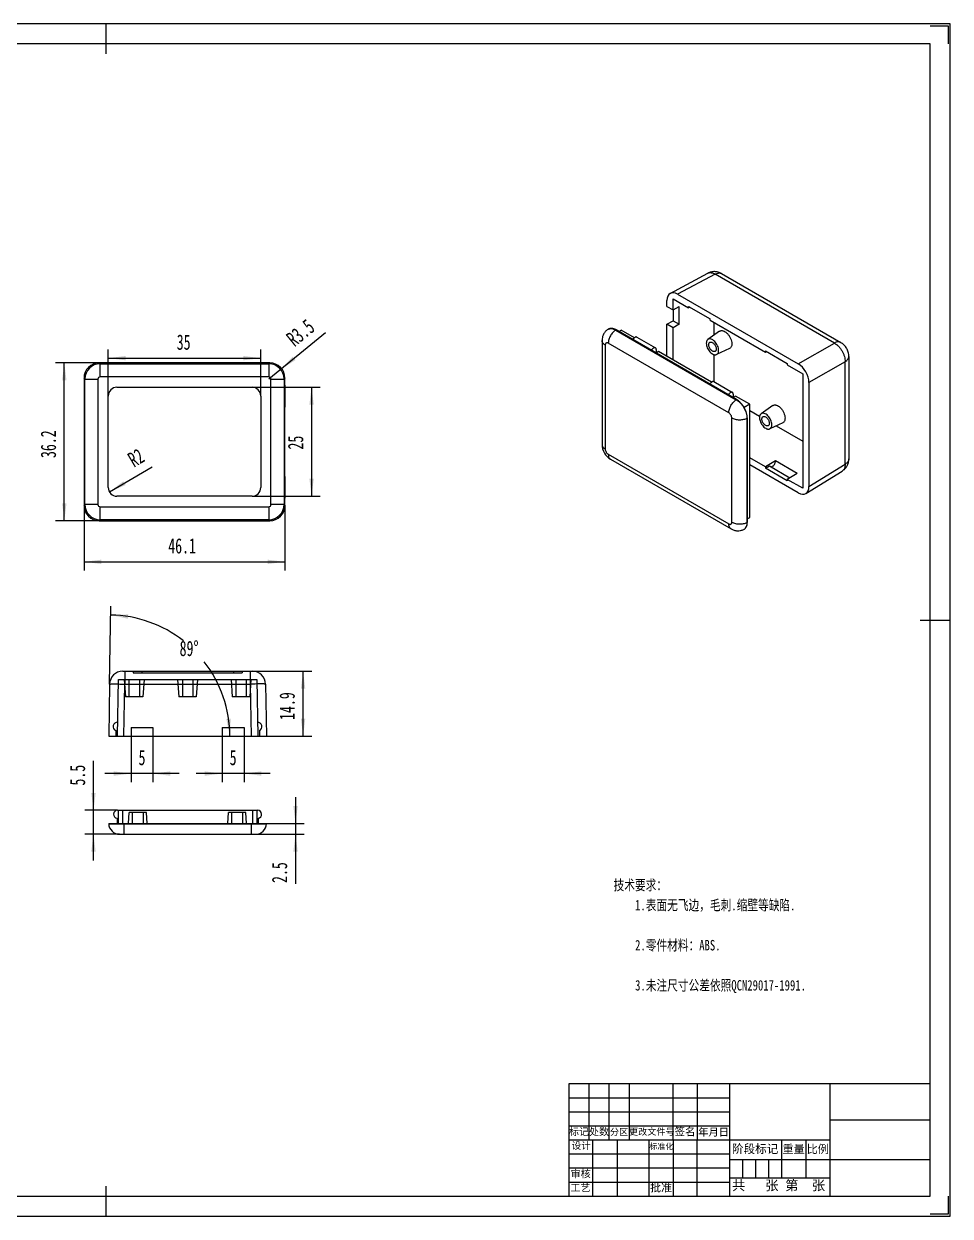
# Model space of a CAD drawing. Header units: millimetres. Extents: x 707 to 1094, y -187 to 86.
# Drawn here: x 881.3 to 1093.8, y -187.5 to 86 of the extents above; entities that cross this region are included whole.
import ezdxf

# ---------------------------------------------------------------- set-up
doc = ezdxf.new("R2010")
doc.units = ezdxf.units.MM
doc.layers.get('0').update_dxf_attribs({"lineweight": 0})
for name, color, linetype, lineweight in [('CAXA4', 3, 'Continuous', 25), ('图框_内框线', 5, 'Continuous', 50), ('图框_外框线', 7, 'Continuous', 0), ('图框_标题栏文字', 6, 'Continuous', 0), ('图框_角线', 5, 'Continuous', 140)]:
    doc.layers.add(name, color=color, linetype=linetype, lineweight=lineweight)
doc.styles.add('UserTxtStyle1', font='', dxfattribs={"width": 0.75})
doc.styles.add('工程字', font='')
doc.styles.add('标准', font='', dxfattribs={"width": 0.667})
doc.styles.get('UserTxtStyle1').set_extended_font_data('SimSun')
doc.styles.get('工程字').set_extended_font_data('FangSong_GB2312')
doc.styles.get('标准').set_extended_font_data('FangSong_GB2312')
doc.dimstyles.new('标准', dxfattribs={"dimtxt": 3.5, "dimasz": 4, "dimexe": 2, "dimexo": 0, "dimtad": 1, "dimdsep": 46, "dimtxsty": '标准', "dimcen": 0, "dimdle": 6, "dimazin": 2, "dimtfac": 1, "dimtdec": 3, "dimtmove": 0, "dimatfit": 3, "dimfxl": 0, "dimtolj": 1, "dimtzin": 0, "dimarcsym": 0})

# ---------------------------------------------------------------- blocks, each defined once
blk = doc.blocks.new('*CAXBLOCK34')
at = {"layer": 'CAXA4', "linetype": 'Continuous', "lineweight": 25}
for points in [[(900.62, 9.34), (904.62, 8.84), (904.62, 9.84)], [(935.62, 9.34), (931.62, 8.84), (931.62, 9.84)]]:
    blk.add_hatch(color=0, dxfattribs=at).paths.add_polyline_path(points, flags=0)
at = {"layer": 'CAXA4', "color": 0, "linetype": 'Continuous', "lineweight": 25}
for p, q in [((900.62, 0.66), (900.62, 11.34)), ((935.62, 0.66), (935.62, 11.34)), ((900.62, 9.34), (935.62, 9.34))]:
    blk.add_line(p, q, dxfattribs=at)
at = {"layer": 'CAXA4', "color": 0, "linetype": 'Continuous', "lineweight": 25, "insert": (916.34, 14.76), "char_height": 3.5, "attachment_point": 1, "style": '标准'}
blk.add_mtext('\\fFangSong_GB2312|b0|i0|p34;35', dxfattribs=at)
blk = doc.blocks.new('*CAXBLOCK45')
at = {"layer": 'CAXA4', "linetype": 'Continuous', "lineweight": 25}
for points in [[(947.27, 2.66), (946.77, -1.34), (947.77, -1.34)], [(947.27, -22.34), (946.77, -18.34), (947.77, -18.34)]]:
    blk.add_hatch(color=0, dxfattribs=at).paths.add_polyline_path(points, flags=0)
at = {"layer": 'CAXA4', "color": 0, "linetype": 'Continuous', "lineweight": 25}
for p, q in [((933.62, 2.66), (949.27, 2.66)), ((947.27, 2.66), (947.27, -22.34)), ((933.62, -22.34), (949.27, -22.34))]:
    blk.add_line(p, q, dxfattribs=at)
at = {"layer": 'CAXA4', "color": 0, "linetype": 'Continuous', "lineweight": 25, "insert": (941.85, -11.62), "char_height": 3.5, "attachment_point": 1, "rotation": 90, "style": '标准'}
blk.add_mtext('\\fFangSong_GB2312|b0|i0|p34;25', dxfattribs=at)
blk = doc.blocks.new('*CAXBLOCK56')
at = {"layer": 'CAXA4', "linetype": 'Continuous', "lineweight": 25}
for points in [[(895.07, -37.38), (899.07, -37.88), (899.07, -36.88)], [(941.17, -37.38), (937.17, -37.88), (937.17, -36.88)]]:
    blk.add_hatch(color=0, dxfattribs=at).paths.add_polyline_path(points, flags=0)
at = {"layer": 'CAXA4', "color": 0, "linetype": 'Continuous', "lineweight": 25}
for p, q in [((895.07, -24.44), (895.07, -39.38)), ((941.17, -24.44), (941.17, -39.38)), ((895.07, -37.38), (941.17, -37.38))]:
    blk.add_line(p, q, dxfattribs=at)
at = {"layer": 'CAXA4', "color": 0, "linetype": 'Continuous', "lineweight": 25, "insert": (914.39, -31.96), "char_height": 3.5, "attachment_point": 1, "style": '标准'}
blk.add_mtext('\\fFangSong_GB2312|b0|i0|p34;46.1', dxfattribs=at)
blk = doc.blocks.new('*CAXBLOCK67')
at = {"layer": 'CAXA4', "linetype": 'Continuous', "lineweight": 25}
for points in [[(890.55, 8.26), (891.05, 4.26), (890.05, 4.26)], [(890.55, -27.94), (891.05, -23.94), (890.05, -23.94)]]:
    blk.add_hatch(color=0, dxfattribs=at).paths.add_polyline_path(points, flags=0)
at = {"layer": 'CAXA4', "color": 0, "linetype": 'Continuous', "lineweight": 25}
for p, q in [((898.57, 8.26), (888.55, 8.26)), ((890.55, -27.94), (890.55, 8.26)), ((898.57, -27.94), (888.55, -27.94))]:
    blk.add_line(p, q, dxfattribs=at)
at = {"layer": 'CAXA4', "color": 0, "linetype": 'Continuous', "lineweight": 25, "insert": (885.13, -13.57), "char_height": 3.5, "attachment_point": 1, "rotation": 90, "style": '标准'}
blk.add_mtext('\\fFangSong_GB2312|b0|i0|p34;36.2', dxfattribs=at)
blk = doc.blocks.new('*CAXBLOCK78')
at = {"layer": 'CAXA4', "linetype": 'Continuous', "lineweight": 25}
blk.add_hatch(color=0, dxfattribs=at).paths.add_polyline_path([(940.17, 6.76), (942.96, 9.67), (943.59, 8.9)], flags=0)
at = {"layer": 'CAXA4', "color": 0, "linetype": 'Continuous', "lineweight": 25}
blk.add_line((950.48, 15.16), (937.46, 4.55), dxfattribs=at)
at = {"layer": 'CAXA4', "color": 0, "linetype": 'Continuous', "lineweight": 25, "insert": (941.15, 14.54), "char_height": 3.5, "attachment_point": 1, "rotation": 39.1689, "style": '标准'}
blk.add_mtext('\\fFangSong_GB2312|b0|i0|p34;R3.5', dxfattribs=at)
blk = doc.blocks.new('*CAXBLOCK89')
at = {"layer": 'CAXA4', "linetype": 'Continuous', "lineweight": 25}
blk.add_hatch(color=0, dxfattribs=at).paths.add_polyline_path([(900.9, -21.36), (904.59, -19.76), (904.08, -18.9)], flags=0)
at = {"layer": 'CAXA4', "color": 0, "linetype": 'Continuous', "lineweight": 25}
blk.add_line((900.9, -21.36), (910.71, -15.56), dxfattribs=at)
at = {"layer": 'CAXA4', "color": 0, "linetype": 'Continuous', "lineweight": 25, "insert": (904.74, -12.79), "char_height": 3.5, "attachment_point": 1, "rotation": 30.6123, "style": '标准'}
blk.add_mtext('\\fFangSong_GB2312|b0|i0|p34;R2', dxfattribs=at)
blk = doc.blocks.new('*CAXBLOCK1920')
at = {"layer": 'CAXA4', "linetype": 'Continuous', "lineweight": 25}
for points in [[(943.59, -97.37), (943.09, -93.37), (944.09, -93.37)], [(943.59, -99.87), (943.09, -103.87), (944.09, -103.87)]]:
    blk.add_hatch(color=0, dxfattribs=at).paths.add_polyline_path(points, flags=0)
at = {"layer": 'CAXA4', "color": 0, "linetype": 'Continuous', "lineweight": 25}
for p, q in [((943.59, -91.37), (943.59, -111.21)), ((936.93, -97.37), (945.59, -97.37)), ((934.43, -99.87), (945.59, -99.87))]:
    blk.add_line(p, q, dxfattribs=at)
at = {"layer": 'CAXA4', "color": 0, "linetype": 'Continuous', "lineweight": 25, "insert": (938.17, -111.04), "char_height": 3.5, "attachment_point": 1, "rotation": 90, "style": '标准'}
blk.add_mtext('\\fFangSong_GB2312|b0|i0|p34;2.5', dxfattribs=at)
blk = doc.blocks.new('*CAXBLOCK2021')
at = {"layer": 'CAXA4', "linetype": 'Continuous', "lineweight": 25}
for points in [[(897.24, -94.37), (897.74, -90.37), (896.74, -90.37)], [(897.24, -99.87), (897.74, -103.87), (896.74, -103.87)]]:
    blk.add_hatch(color=0, dxfattribs=at).paths.add_polyline_path(points, flags=0)
at = {"layer": 'CAXA4', "color": 0, "linetype": 'Continuous', "lineweight": 25}
for p, q in [((897.24, -105.87), (897.24, -83.02)), ((902.74, -94.37), (895.24, -94.37)), ((903.23, -99.87), (895.24, -99.87))]:
    blk.add_line(p, q, dxfattribs=at)
at = {"layer": 'CAXA4', "color": 0, "linetype": 'Continuous', "lineweight": 25, "insert": (891.82, -88.69), "char_height": 3.5, "attachment_point": 1, "rotation": 90, "style": '标准'}
blk.add_mtext('\\fFangSong_GB2312|b0|i0|p34;5.5', dxfattribs=at)
blk = doc.blocks.new('*CAXBLOCK2122')
at = {"layer": 'CAXA4', "linetype": 'Continuous', "lineweight": 25}
for points in [[(901.21, -49.58), (905.27, -49.44), (905.11, -50.43)], [(928.52, -77.37), (928.72, -73.31), (927.73, -73.45)]]:
    blk.add_hatch(color=0, dxfattribs=at).paths.add_polyline_path(points, flags=0)
at = {"layer": 'CAXA4', "color": 0, "linetype": 'Continuous', "lineweight": 25}
blk.add_line((900.94, -65.41), (901.25, -47.58), dxfattribs=at)
for start, end in [(51.9231, 89), (0, 37.9254)]:
    blk.add_arc((900.73, -77.37), 27.79, start, end, dxfattribs=at)
at = {"layer": 'CAXA4', "color": 0, "linetype": 'Continuous', "lineweight": 25, "insert": (917, -55.49), "char_height": 3.5, "attachment_point": 1, "style": '标准'}
blk.add_mtext('\\fFangSong_GB2312|b0|i0|p34;89{%%D}', dxfattribs=at)
blk = doc.blocks.new('*CAXBLOCK2223')
at = {"layer": 'CAXA4', "linetype": 'Continuous', "lineweight": 25}
for points in [[(905.88, -85.94), (901.88, -85.44), (901.88, -86.44)], [(910.88, -85.94), (914.88, -85.44), (914.88, -86.44)]]:
    blk.add_hatch(color=0, dxfattribs=at).paths.add_polyline_path(points, flags=0)
at = {"layer": 'CAXA4', "color": 0, "linetype": 'Continuous', "lineweight": 25}
for p, q in [((905.88, -75.37), (905.88, -87.94)), ((910.88, -75.37), (910.88, -87.94)), ((916.88, -85.94), (899.88, -85.94))]:
    blk.add_line(p, q, dxfattribs=at)
at = {"layer": 'CAXA4', "color": 0, "linetype": 'Continuous', "lineweight": 25, "insert": (907.58, -80.52), "char_height": 3.5, "attachment_point": 1, "style": '标准'}
blk.add_mtext('\\fFangSong_GB2312|b0|i0|p34;5', dxfattribs=at)
blk = doc.blocks.new('*CAXBLOCK2324')
at = {"layer": 'CAXA4', "linetype": 'Continuous', "lineweight": 25}
for points in [[(926.78, -85.94), (922.78, -85.44), (922.78, -86.44)], [(931.78, -85.94), (935.78, -85.44), (935.78, -86.44)]]:
    blk.add_hatch(color=0, dxfattribs=at).paths.add_polyline_path(points, flags=0)
at = {"layer": 'CAXA4', "color": 0, "linetype": 'Continuous', "lineweight": 25}
for p, q in [((926.78, -75.37), (926.78, -87.94)), ((931.78, -75.37), (931.78, -87.94)), ((937.78, -85.94), (920.78, -85.94))]:
    blk.add_line(p, q, dxfattribs=at)
at = {"layer": 'CAXA4', "color": 0, "linetype": 'Continuous', "lineweight": 25, "insert": (928.48, -80.52), "char_height": 3.5, "attachment_point": 1, "style": '标准'}
blk.add_mtext('\\fFangSong_GB2312|b0|i0|p34;5', dxfattribs=at)
blk = doc.blocks.new('*CAXBLOCK2425')
at = {"layer": 'CAXA4', "linetype": 'Continuous', "lineweight": 25}
for points in [[(945.33, -62.47), (945.83, -66.47), (944.83, -66.47)], [(945.33, -77.37), (945.83, -73.37), (944.83, -73.37)]]:
    blk.add_hatch(color=0, dxfattribs=at).paths.add_polyline_path(points, flags=0)
at = {"layer": 'CAXA4', "color": 0, "linetype": 'Continuous', "lineweight": 25}
for p, q in [((933.72, -62.47), (947.33, -62.47)), ((945.33, -77.37), (945.33, -62.47)), ((936.93, -77.37), (947.33, -77.37))]:
    blk.add_line(p, q, dxfattribs=at)
at = {"layer": 'CAXA4', "color": 0, "linetype": 'Continuous', "lineweight": 25, "insert": (939.91, -73.64), "char_height": 3.5, "attachment_point": 1, "rotation": 90, "style": '标准'}
blk.add_mtext('\\fFangSong_GB2312|b0|i0|p34;14.9', dxfattribs=at)

msp = doc.modelspace()

# ---------------------------------------------------------------- linework, layer by layer
at = {"color": 7, "linetype": 'Continuous', "lineweight": 25}
for p, q in [((1029.538, 24.17), (1038.152, 28.802)), ((1039.855, 28.603), (1031.256, 23.979)), ((1067.209, 12.811), (1039.855, 28.603)), ((1041.317, 28.731), (1068.672, 12.938)), ((1028.782, 21.203), (1028.782, 22.551)), ((1030.196, 20.386), (1030.196, 22.958)), ((1030.196, 22.958), (1033.767, 20.897)), ((1031.256, 23.979), (1058.905, 8.017)), ((1028.782, 21.203), (1030.196, 20.386)), ((1030.196, 20.386), (1031.635, 21.189)), ((1030.221, 20.4), (1030.221, 17.923)), ((1031.635, 17.106), (1031.635, 21.189)), ((1033.767, 20.897), (1033.767, 21.206)), ((1033.767, 21.206), (1038.717, 18.349)), ((1034.04, 21.049), (1033.767, 20.897)), ((1028.782, 17.12), (1030.221, 17.923)), ((1028.782, 9.731), (1028.782, 17.12)), ((1030.196, 16.304), (1028.782, 17.12)), ((1031.635, 17.106), (1030.196, 16.304)), ((1030.221, 17.923), (1031.635, 17.106)), ((1038.717, 18.039), (1038.717, 18.349)), ((1038.717, 18.039), (1051.445, 10.691)), ((1039.549, 17.559), (1039.549, 14.579)), ((1015.322, 15.962), (1015.262, 15.924)), ((1017.114, 15.814), (1017.052, 15.776)), ((1017.052, 15.776), (1044.701, -0.186)), ((1044.763, -0.148), (1017.114, 15.814)), ((1017.751, 15.447), (1018.317, 15.773)), ((1021.349, 14.023), (1018.317, 15.773)), ((1021.913, 14.152), (1026.156, 11.702)), ((1030.196, 8.915), (1030.196, 16.304)), ((1040.881, 15.508), (1038.199, 13.637)), ((1013.909, 13.364), (1013.909, -10.478)), ((1014.641, 12.344), (1014.641, -11.499)), ((1042.995, -3.211), (1015.346, 12.751)), ((1026.342, 11.29), (1026.342, 10.527)), ((1043.157, 11.564), (1040.196, 10.177)), ((1051.445, 11), (1051.445, 10.691)), ((1051.445, 11), (1056.394, 8.143)), ((1058.905, 8.017), (1067.209, 12.811)), ((898.566, 8.256), (898.775, 8.048)), ((937.667, 8.256), (898.566, 8.256)), ((937.458, 8.048), (937.667, 8.256)), ((1026.873, 10.834), (1026.307, 10.507)), ((1039.026, 3.817), (1026.873, 10.834)), ((1039.549, 10.174), (1039.549, 3.964)), ((1051.445, 10.691), (1051.717, 10.843)), ((1069.684, 8.525), (1061.38, 3.731)), ((1069.684, -14.977), (1069.684, 8.525)), ((1070.525, 9.728), (1070.525, -13.774)), ((898.775, 5.048), (898.775, 8.048)), ((898.775, 8.048), (937.458, 8.048)), ((937.459, 8.048), (937.459, 5.048)), ((1056.394, 8.143), (1056.394, 7.833)), ((1056.394, 7.833), (1059.965, 5.771)), ((1059.965, 5.771), (1059.965, -20.52)), ((895.067, 4.757), (895.067, -24.444)), ((895.275, 4.548), (895.067, 4.757)), ((895.275, -24.236), (895.275, 4.548)), ((895.275, 4.548), (898.275, 4.548)), ((898.275, 4.548), (898.275, -24.236)), ((937.459, 5.048), (898.775, 5.048)), ((937.958, 4.548), (940.958, 4.548)), ((937.958, -24.236), (937.958, 4.548)), ((941.167, 4.757), (940.958, 4.548)), ((940.958, 4.548), (940.958, -24.236)), ((941.132, 3.106), (941.167, 3.106)), ((941.132, 3.106), (941.132, -1.894)), ((941.167, -24.444), (941.167, 4.757)), ((1039.591, 3.946), (1043.834, 1.496)), ((1061.38, 3.731), (1061.38, -20.112)), ((900.617, -20.344), (900.617, 0.656)), ((902.617, 2.656), (933.617, 2.656)), ((935.617, 0.656), (935.617, -20.344)), ((1044.55, 0.628), (1043.985, 0.301)), ((1044.02, 1.084), (1044.02, 0.321)), ((1047.803, -1.25), (1044.55, 0.628)), ((941.167, -1.894), (941.132, -1.894)), ((1044.701, -0.186), (1044.763, -0.148)), ((1047.803, -1.25), (1046.502, -2.002)), ((1047.803, -27.215), (1047.803, -1.25)), ((1047.803, -2.699), (1050.065, -4.005)), ((1053.078, -1.536), (1050.396, -3.407)), ((1043.701, -28.276), (1043.701, -4.434)), ((1047.237, -4.434), (1047.174, -4.469)), ((1047.174, -4.469), (1047.174, -28.311)), ((1047.237, -28.277), (1047.237, -4.434)), ((1055.355, -5.48), (1052.394, -6.867)), ((1053.846, -6.187), (1059.965, -9.72)), ((1015.346, -12.721), (1042.995, -28.684)), ((1051.445, -15.601), (1047.803, -13.498)), ((1015.864, -13.866), (1043.513, -29.828)), ((1058.905, -21.541), (1047.803, -15.131)), ((1053.707, -14.249), (1051.445, -15.601)), ((1051.445, -15.91), (1052.358, -15.383)), ((1051.445, -15.601), (1051.445, -15.91)), ((1056.394, -18.768), (1051.445, -15.91)), ((1052.358, -15.383), (1057.028, -18.08)), ((1058.657, -17.106), (1053.707, -14.249)), ((1061.38, -20.112), (1069.684, -14.977)), ((941.132, -17.794), (941.167, -17.794)), ((941.132, -17.794), (941.132, -22.794)), ((1058.657, -17.106), (1056.394, -18.458)), ((1059.965, -20.52), (1056.394, -18.458)), ((1056.394, -18.458), (1056.394, -18.768)), ((1060.685, -21.696), (1069.004, -16.552)), ((895.067, -24.444), (895.275, -24.236)), ((898.275, -24.236), (895.275, -24.236)), ((933.617, -22.344), (902.617, -22.344)), ((940.958, -24.236), (937.958, -24.236)), ((940.958, -24.236), (941.167, -24.444)), ((941.167, -22.794), (941.132, -22.794)), ((898.775, -27.735), (898.775, -24.736)), ((898.775, -24.736), (937.459, -24.736)), ((937.459, -24.736), (937.459, -27.735)), ((1047.237, -27.542), (1047.803, -27.215)), ((898.775, -27.735), (898.566, -27.944)), ((898.566, -27.944), (937.667, -27.944)), ((937.458, -27.735), (898.775, -27.735)), ((937.667, -27.944), (937.458, -27.735)), ((1046.469, -29.903), (1046.406, -29.936)), ((1047.174, -28.311), (1047.237, -28.277)), ((903.936, -62.466), (933.719, -62.466)), ((904.435, -62.466), (904.435, -65.414)), ((906.327, -62.466), (906.327, -62.866)), ((906.327, -62.866), (931.327, -62.866)), ((908.327, -62.466), (908.327, -62.866)), ((929.327, -62.466), (929.327, -62.866)), ((931.327, -62.466), (931.327, -62.866)), ((933.219, -62.466), (933.219, -65.414)), ((900.936, -65.414), (900.727, -77.366)), ((902.727, -77.366), (902.954, -64.366)), ((902.954, -64.366), (934.7, -64.366)), ((904.227, -77.366), (904.436, -65.414)), ((904.298, -64.366), (904.577, -68.366)), ((904.435, -65.414), (933.219, -65.414)), ((905.377, -64.366), (905.377, -68.366)), ((907.777, -64.366), (907.777, -68.366)), ((908.857, -64.366), (908.577, -68.366)), ((916.548, -64.366), (916.827, -68.366)), ((917.627, -64.366), (917.627, -68.366)), ((920.027, -64.366), (920.027, -68.366)), ((921.107, -64.366), (920.827, -68.366)), ((928.798, -64.366), (929.077, -68.366)), ((929.877, -64.366), (929.877, -68.366)), ((932.277, -64.366), (932.277, -68.366)), ((933.357, -64.366), (933.077, -68.366)), ((933.219, -65.414), (933.428, -77.366)), ((934.7, -64.366), (934.927, -77.366)), ((936.719, -65.414), (936.927, -77.366)), ((908.577, -68.366), (904.577, -68.366)), ((920.827, -68.366), (916.827, -68.366)), ((933.077, -68.366), (929.077, -68.366)), ((902.348, -76.075), (902.348, -77.366)), ((905.877, -75.366), (910.877, -75.366)), ((905.877, -75.366), (905.877, -77.366)), ((910.877, -75.366), (910.877, -77.366)), ((926.777, -75.366), (926.777, -77.366)), ((926.777, -75.366), (931.777, -75.366)), ((931.777, -75.366), (931.777, -77.366)), ((935.306, -76.075), (935.306, -77.366)), ((900.727, -77.366), (936.927, -77.366)), ((902.743, -94.366), (934.912, -94.366)), ((902.927, -94.366), (902.927, -97.366)), ((903.927, -94.366), (903.927, -97.366)), ((905.296, -97.366), (905.427, -94.866)), ((909.427, -94.866), (905.427, -94.866)), ((906.177, -97.366), (906.177, -94.866)), ((908.677, -97.366), (908.677, -94.866)), ((909.558, -97.366), (909.427, -94.866)), ((928.096, -97.366), (928.227, -94.866)), ((932.227, -94.866), (928.227, -94.866)), ((928.977, -97.366), (928.977, -94.866)), ((931.477, -97.366), (931.477, -94.866)), ((932.358, -97.366), (932.227, -94.866)), ((933.727, -94.366), (933.727, -97.366)), ((934.727, -94.366), (934.727, -97.366)), ((900.727, -97.366), (936.927, -97.366)), ((900.727, -97.366), (900.73, -97.453)), ((900.73, -97.453), (936.924, -97.453)), ((902.648, -96.161), (902.648, -97.366)), ((904.227, -97.366), (904.227, -99.866)), ((933.428, -97.366), (933.428, -99.866)), ((935.006, -96.161), (935.006, -97.366)), ((936.927, -97.366), (936.924, -97.453)), ((903.229, -99.866), (934.426, -99.866))]:
    msp.add_line(p, q, dxfattribs=at)
for centre, radius, start, end in [((1015.888, 14.938), 1.168, 118.99141, 122.44545), ((1015.496, 13.011), 3.237, 59.99931, 60.7573), ((898.776, 4.547), 3.501, 90.01521, 179.98529), ((937.457, 4.547), 3.501, 0.01521, 89.98529), ((898.775, 4.548), 0.5, 89.99683, 180.00309), ((937.459, 4.548), 0.5, 359.99683, 90.00309), ((902.617, 0.656), 2, 90, 180), ((933.617, 0.656), 2, 0, 90), ((1043.054, -3.04), 3.295, 59.53356, 59.99994), ((1043.878, -4.469), 3.295, 0, 0.46635), ((902.617, -20.344), 2, 180, 270), ((933.617, -20.344), 2, 270, 360), ((898.776, -24.235), 3.501, 180.01521, 269.98529), ((898.775, -24.236), 0.5, 179.99682, 270.00309), ((937.457, -24.235), 3.501, 270.01521, 359.98529), ((937.459, -24.236), 0.5, 269.99683, 0.00309), ((1045.86, -28.891), 1.179, 297.59449, 311.07278), ((1044, -28.277), 3.237, 359.24342, 0.00125), ((903.936, -65.466), 3, 90.00032, 179.00014), ((933.719, -65.466), 3, 0.99988, 89.99953), ((902.766, -75.166), 1, 89.00873, 245.32039), ((934.889, -75.166), 1, 294.67961, 90.99127), ((902.743, -95.266), 0.9, 90, 263.95534), ((934.912, -95.266), 0.9, 276.04466, 90), ((903.229, -97.366), 2.5, 182, 270), ((934.426, -97.366), 2.5, 270, 358)]:
    msp.add_arc(centre, radius, start, end, dxfattribs=at)
for centre, major_axis, ratio, start_param, end_param in [((1031.257, 21.121), (-1.751, 3.032), 0.577181, 5.4979481, 7.0684398), ((898.567, 4.756), (2.476, -2.476), 0.9996955, 2.3563468, 3.9268385), ((937.666, 4.756), (2.476, 2.476), 0.9996955, 5.4979394, 7.0684312), ((1058.904, 5.159), (-1.75, 3.031), 0.5775327, 3.9271518, 5.4976435), ((1058.904, -18.682), (-1.751, 3.032), 0.577181, 2.3563554, 3.9268472), ((898.567, -24.443), (2.476, 2.476), 0.9996955, 2.3563468, 3.9268385), ((937.666, -24.443), (2.476, -2.476), 0.9996955, 5.4979394, 7.0684312)]:
    msp.add_ellipse(centre, major_axis=major_axis, ratio=ratio, start_param=start_param, end_param=end_param, dxfattribs=at)
for points, knots in [([(1041.318, 28.731), (1041.08, 28.868), (1040.569, 29.087), (1039.745, 29.215), (1038.916, 29.13), (1038.394, 28.932), (1038.152, 28.802)], [0, 0, 0, 0, 0.8244301, 1.6492413, 2.4745336, 3.3002365, 3.3002365, 3.3002365, 3.3002365]), ([(1038.152, 28.802), (1038.267, 28.864), (1038.528, 28.951), (1038.957, 28.954), (1039.413, 28.836), (1039.707, 28.691), (1039.855, 28.603)], [0, 0, 0, 0, 0.390961, 0.80871, 1.2719618, 1.7885577, 1.7885577, 1.7885577, 1.7885577]), ([(1039.855, 28.603), (1039.984, 28.675), (1040.24, 28.792), (1040.632, 28.881), (1040.999, 28.868), (1041.221, 28.787), (1041.317, 28.731)], [0, 0, 0, 0, 0.4420229, 0.8383684, 1.1959188, 1.5307641, 1.5307641, 1.5307641, 1.5307641]), ([(1015.262, 15.924), (1015.049, 15.788), (1014.659, 15.46), (1014.225, 14.833), (1013.964, 14.119), (1013.909, 13.615), (1013.909, 13.364)], [0, 0, 0, 0, 0.75532, 1.5095445, 2.2621181, 3.0140199, 3.0140199, 3.0140199, 3.0140199]), ([(1017.077, 15.836), (1016.922, 15.922), (1016.613, 16.064), (1016.14, 16.167), (1015.764, 16.145), (1015.498, 16.06), (1015.378, 15.998), (1015.322, 15.962)], [0, 0, 0, 0, 0.5339336, 1.0107103, 1.4398739, 1.643668, 1.844519, 1.844519, 1.844519, 1.844519]), ([(1015.322, 15.96), (1015.379, 15.991), (1015.501, 16.046), (1015.766, 16.115), (1016.136, 16.122), (1016.599, 16.008), (1016.901, 15.864), (1017.052, 15.776)], [0, 0, 0, 0, 0.1962029, 0.396386, 0.8198717, 1.2904353, 1.8155046, 1.8155046, 1.8155046, 1.8155046]), ([(1017.052, 15.776), (1016.935, 15.703), (1016.702, 15.532), (1016.269, 15.111), (1015.814, 14.473), (1015.504, 13.755), (1015.371, 13.172), (1015.346, 12.888), (1015.346, 12.751)], [0, 0, 0, 0, 0.4158007, 0.8621482, 1.8065305, 2.7467071, 3.1881262, 3.5976243, 3.5976243, 3.5976243, 3.5976243]), ([(1021.913, 14.152), (1021.882, 14.17), (1021.81, 14.195), (1021.692, 14.196), (1021.565, 14.162), (1021.384, 14.069), (1021.173, 13.88), (1021.041, 13.687), (1020.984, 13.58)], [0, 0, 0, 0, 0.1072255, 0.2226574, 0.3517658, 0.4965902, 0.827634, 1.1910295, 1.1910295, 1.1910295, 1.1910295]), ([(1040.661, 11.119), (1040.661, 11.294), (1040.611, 11.661), (1040.426, 12.2), (1040.14, 12.716), (1039.78, 13.166), (1039.373, 13.513), (1039.007, 13.7), (1038.724, 13.761), (1038.53, 13.764), (1038.352, 13.725), (1038.246, 13.67), (1038.199, 13.637)], [0, 0, 0, 0, 0.524126, 1.1012397, 1.7001041, 2.2851117, 2.8233842, 3.2919178, 3.4986883, 3.6891474, 3.8678286, 4.0413787, 4.0413787, 4.0413787, 4.0413787]), ([(1040.88, 15.508), (1040.934, 15.546), (1041.055, 15.608), (1041.258, 15.653), (1041.479, 15.65), (1041.802, 15.579), (1042.219, 15.367), (1042.682, 14.972), (1043.094, 14.458), (1043.419, 13.87), (1043.63, 13.256), (1043.687, 12.837), (1043.687, 12.638)], [0, 0, 0, 0, 0.1978489, 0.4015312, 0.6186162, 0.8543185, 1.3883783, 2.0019733, 2.668892, 3.3516179, 4.0095645, 4.6071034, 4.6071034, 4.6071034, 4.6071034]), ([(1014.641, 12.344), (1014.531, 12.407), (1014.332, 12.544), (1014.094, 12.794), (1013.944, 13.071), (1013.909, 13.269), (1013.909, 13.364)], [0, 0, 0, 0, 0.3801077, 0.720212, 1.026054, 1.3117107, 1.3117107, 1.3117107, 1.3117107]), ([(1015.346, 12.751), (1015.303, 12.777), (1015.216, 12.818), (1015.082, 12.85), (1014.956, 12.847), (1014.844, 12.807), (1014.753, 12.73), (1014.687, 12.623), (1014.648, 12.491), (1014.641, 12.394), (1014.641, 12.344)], [0, 0, 0, 0, 0.1516826, 0.2874941, 0.4095685, 0.5236057, 0.6376434, 0.7597188, 0.8955305, 1.047214, 1.047214, 1.047214, 1.047214]), ([(1026.156, 11.702), (1026.125, 11.72), (1026.053, 11.746), (1025.934, 11.746), (1025.808, 11.712), (1025.627, 11.62), (1025.415, 11.43), (1025.284, 11.237), (1025.227, 11.13)], [0, 0, 0, 0, 0.1072255, 0.2226574, 0.3517658, 0.4965902, 0.827634, 1.1910295, 1.1910295, 1.1910295, 1.1910295]), ([(1026.342, 11.29), (1026.342, 11.336), (1026.335, 11.423), (1026.3, 11.542), (1026.241, 11.638), (1026.185, 11.685), (1026.156, 11.702)], [0, 0, 0, 0, 0.13680791, 0.25936948, 0.36947984, 0.47235502, 0.47235502, 0.47235502, 0.47235502]), ([(1038.199, 13.637), (1038.14, 13.596), (1038.031, 13.489), (1037.915, 13.281), (1037.846, 13.029), (1037.833, 12.847), (1037.833, 12.752)], [0, 0, 0, 0, 0.21640208, 0.44926601, 0.70722128, 0.99315622, 0.99315622, 0.99315622, 0.99315622]), ([(1037.833, 12.752), (1037.833, 12.585), (1037.878, 12.234), (1038.05, 11.716), (1038.315, 11.216), (1038.653, 10.772), (1039.038, 10.419), (1039.387, 10.215), (1039.663, 10.129), (1039.855, 10.104), (1040.034, 10.118), (1040.146, 10.153), (1040.197, 10.177)], [0, 0, 0, 0, 0.5015487, 1.0529083, 1.6268811, 2.1921007, 2.718811, 3.1844971, 3.3918237, 3.5827473, 3.7601754, 3.9289454, 3.9289454, 3.9289454, 3.9289454]), ([(1038.398, 12.425), (1038.398, 12.486), (1038.408, 12.602), (1038.454, 12.761), (1038.533, 12.89), (1038.608, 12.952), (1038.647, 12.975)], [0, 0, 0, 0, 0.18244317, 0.34586497, 0.4927151, 0.62989818, 0.62989818, 0.62989818, 0.62989818]), ([(1039.847, 10.896), (1039.817, 10.879), (1039.752, 10.852), (1039.644, 10.836), (1039.529, 10.845), (1039.361, 10.89), (1039.146, 11.007), (1038.909, 11.217), (1038.699, 11.486), (1038.534, 11.791), (1038.427, 12.107), (1038.398, 12.323), (1038.398, 12.425)], [0, 0, 0, 0, 0.1024747, 0.2091895, 0.3235694, 0.4478266, 0.7282203, 1.0478232, 1.3929306, 1.7447502, 2.083249, 2.3908577, 2.3908577, 2.3908577, 2.3908577]), ([(1038.647, 12.975), (1038.677, 12.992), (1038.742, 13.019), (1038.85, 13.035), (1038.965, 13.026), (1039.133, 12.981), (1039.348, 12.864), (1039.585, 12.654), (1039.795, 12.385), (1039.96, 12.08), (1040.067, 11.764), (1040.095, 11.548), (1040.095, 11.446)], [0, 0, 0, 0, 0.1024747, 0.2091895, 0.3235694, 0.4478266, 0.7282203, 1.0478232, 1.3929306, 1.7447502, 2.083249, 2.3908577, 2.3908577, 2.3908577, 2.3908577]), ([(1040.095, 11.446), (1040.095, 11.385), (1040.086, 11.269), (1040.039, 11.11), (1039.96, 10.981), (1039.886, 10.919), (1039.847, 10.896)], [0, 0, 0, 0, 0.18244317, 0.34586497, 0.4927151, 0.62989818, 0.62989818, 0.62989818, 0.62989818]), ([(1040.197, 10.177), (1040.269, 10.211), (1040.407, 10.311), (1040.556, 10.531), (1040.644, 10.808), (1040.661, 11.012), (1040.661, 11.119)], [0, 0, 0, 0, 0.2412328, 0.4975087, 0.7836067, 1.1055112, 1.1055112, 1.1055112, 1.1055112]), ([(1043.687, 12.638), (1043.687, 12.516), (1043.668, 12.284), (1043.567, 11.967), (1043.398, 11.716), (1043.24, 11.603), (1043.157, 11.564)], [0, 0, 0, 0, 0.3670766, 0.6932058, 0.9854049, 1.2604399, 1.2604399, 1.2604399, 1.2604399]), ([(1068.672, 12.938), (1068.575, 12.994), (1068.354, 13.076), (1067.986, 13.089), (1067.594, 13), (1067.338, 12.883), (1067.209, 12.811)], [0, 0, 0, 0, 0.3350514, 0.6928061, 1.0894007, 1.5316892, 1.5316892, 1.5316892, 1.5316892]), ([(1067.209, 12.811), (1067.38, 12.715), (1067.719, 12.483), (1068.185, 12.055), (1068.612, 11.547), (1068.985, 10.979), (1069.291, 10.372), (1069.517, 9.748), (1069.655, 9.131), (1069.686, 8.721), (1069.684, 8.525)], [0, 0, 0, 0, 0.5900342, 1.2249696, 1.892018, 2.5759252, 3.2598326, 3.9268818, 4.5618173, 5.1518533, 5.1518533, 5.1518533, 5.1518533]), ([(1070.525, 9.728), (1070.525, 10.05), (1070.435, 10.697), (1070.055, 11.597), (1069.466, 12.376), (1068.95, 12.778), (1068.672, 12.938)], [0, 0, 0, 0, 0.9649412, 1.9328659, 2.900719, 3.8654993, 3.8654993, 3.8654993, 3.8654993]), ([(1069.684, 8.525), (1069.81, 8.601), (1070.039, 8.764), (1070.313, 9.059), (1070.485, 9.384), (1070.525, 9.616), (1070.525, 9.728)], [0, 0, 0, 0, 0.4422929, 0.8388894, 1.1966439, 1.5316936, 1.5316936, 1.5316936, 1.5316936]), ([(1039.591, 3.946), (1039.56, 3.964), (1039.488, 3.989), (1039.369, 3.989), (1039.243, 3.956), (1039.062, 3.863), (1038.85, 3.674), (1038.719, 3.481), (1038.662, 3.374)], [0, 0, 0, 0, 0.1072255, 0.2226574, 0.3517658, 0.4965902, 0.827634, 1.1910295, 1.1910295, 1.1910295, 1.1910295]), ([(1043.834, 1.496), (1043.803, 1.514), (1043.731, 1.539), (1043.612, 1.54), (1043.485, 1.506), (1043.305, 1.414), (1043.093, 1.224), (1042.961, 1.031), (1042.905, 0.924)], [0, 0, 0, 0, 0.1072255, 0.2226574, 0.3517658, 0.4965902, 0.827634, 1.1910295, 1.1910295, 1.1910295, 1.1910295]), ([(1044.02, 1.084), (1044.02, 1.13), (1044.013, 1.217), (1043.978, 1.336), (1043.919, 1.432), (1043.863, 1.479), (1043.834, 1.496)], [0, 0, 0, 0, 0.13680791, 0.25936948, 0.36947984, 0.47235502, 0.47235502, 0.47235502, 0.47235502]), ([(1042.995, -3.211), (1042.995, -3.075), (1043.02, -2.791), (1043.153, -2.208), (1043.463, -1.489), (1043.918, -0.851), (1044.351, -0.431), (1044.583, -0.259), (1044.701, -0.186)], [0, 0, 0, 0, 0.409498, 0.8509172, 1.7910937, 2.7354761, 3.1818235, 3.5976243, 3.5976243, 3.5976243, 3.5976243]), ([(1044.724, -0.2), (1044.891, -0.298), (1045.221, -0.532), (1045.675, -0.96), (1046.093, -1.464), (1046.46, -2.026), (1046.763, -2.624), (1046.99, -3.238), (1047.134, -3.845), (1047.172, -4.248), (1047.173, -4.442)], [0, 0, 0, 0, 0.5814473, 1.2077735, 1.8661376, 2.5412694, 3.216402, 3.8747682, 4.5010978, 5.0825494, 5.0825494, 5.0825494, 5.0825494]), ([(1047.237, -4.434), (1047.237, -4.239), (1047.202, -3.832), (1047.059, -3.218), (1046.83, -2.596), (1046.524, -1.989), (1046.152, -1.421), (1045.727, -0.911), (1045.267, -0.481), (1044.932, -0.246), (1044.763, -0.148)], [0, 0, 0, 0, 0.5867613, 1.2200053, 1.8864364, 2.570262, 3.2540868, 3.9205159, 4.553755, 5.1405102, 5.1405102, 5.1405102, 5.1405102]), ([(1053.078, -1.536), (1053.132, -1.499), (1053.253, -1.436), (1053.456, -1.391), (1053.676, -1.394), (1054, -1.465), (1054.417, -1.677), (1054.88, -2.072), (1055.291, -2.586), (1055.616, -3.174), (1055.828, -3.788), (1055.885, -4.207), (1055.885, -4.406)], [0, 0, 0, 0, 0.1978489, 0.4015312, 0.6186162, 0.8543185, 1.3883783, 2.0019733, 2.668892, 3.3516179, 4.0095645, 4.6071034, 4.6071034, 4.6071034, 4.6071034]), ([(1043.701, -4.434), (1043.701, -4.318), (1043.657, -4.074), (1043.506, -3.731), (1043.285, -3.429), (1043.095, -3.269), (1042.995, -3.211)], [0, 0, 0, 0, 0.3470285, 0.7314212, 1.1158131, 1.4628367, 1.4628367, 1.4628367, 1.4628367]), ([(1047.174, -4.469), (1047.052, -4.534), (1046.787, -4.65), (1046.206, -4.814), (1045.426, -4.89), (1044.649, -4.799), (1044.077, -4.623), (1043.819, -4.502), (1043.701, -4.434)], [0, 0, 0, 0, 0.4158011, 0.8621491, 1.8065323, 2.7467074, 3.1881247, 3.5976198, 3.5976198, 3.5976198, 3.5976198]), ([(1050.397, -3.407), (1050.337, -3.448), (1050.228, -3.555), (1050.113, -3.763), (1050.044, -4.015), (1050.03, -4.197), (1050.03, -4.292)], [0, 0, 0, 0, 0.21640208, 0.44926601, 0.70722128, 0.99315622, 0.99315622, 0.99315622, 0.99315622]), ([(1050.03, -4.292), (1050.03, -4.459), (1050.076, -4.811), (1050.248, -5.328), (1050.513, -5.828), (1050.851, -6.272), (1051.235, -6.625), (1051.585, -6.829), (1051.861, -6.916), (1052.052, -6.94), (1052.232, -6.927), (1052.343, -6.891), (1052.394, -6.867)], [0, 0, 0, 0, 0.5015487, 1.0529083, 1.6268811, 2.1921007, 2.718811, 3.1844971, 3.3918237, 3.5827473, 3.7601754, 3.9289454, 3.9289454, 3.9289454, 3.9289454]), ([(1052.859, -5.925), (1052.859, -5.75), (1052.809, -5.383), (1052.623, -4.845), (1052.338, -4.328), (1051.977, -3.878), (1051.571, -3.531), (1051.205, -3.345), (1050.922, -3.283), (1050.728, -3.28), (1050.55, -3.319), (1050.444, -3.374), (1050.397, -3.407)], [0, 0, 0, 0, 0.524126, 1.1012397, 1.7001041, 2.2851117, 2.8233842, 3.2919178, 3.4986883, 3.6891474, 3.8678286, 4.0413787, 4.0413787, 4.0413787, 4.0413787]), ([(1050.596, -4.619), (1050.596, -4.558), (1050.605, -4.442), (1050.652, -4.283), (1050.731, -4.154), (1050.805, -4.092), (1050.845, -4.069)], [0, 0, 0, 0, 0.18244317, 0.34586497, 0.4927151, 0.62989818, 0.62989818, 0.62989818, 0.62989818]), ([(1052.044, -6.148), (1052.015, -6.165), (1051.949, -6.192), (1051.842, -6.208), (1051.726, -6.199), (1051.558, -6.155), (1051.344, -6.037), (1051.106, -5.827), (1050.897, -5.559), (1050.732, -5.254), (1050.625, -4.937), (1050.596, -4.721), (1050.596, -4.619)], [0, 0, 0, 0, 0.1024747, 0.2091895, 0.3235694, 0.4478266, 0.7282203, 1.0478232, 1.3929306, 1.7447502, 2.083249, 2.3908577, 2.3908577, 2.3908577, 2.3908577]), ([(1050.845, -4.069), (1050.874, -4.052), (1050.94, -4.025), (1051.047, -4.01), (1051.163, -4.018), (1051.331, -4.063), (1051.546, -4.18), (1051.783, -4.39), (1051.992, -4.659), (1052.157, -4.964), (1052.264, -5.28), (1052.293, -5.496), (1052.293, -5.599)], [0, 0, 0, 0, 0.1024747, 0.2091895, 0.3235694, 0.4478266, 0.7282203, 1.0478232, 1.3929306, 1.7447502, 2.083249, 2.3908577, 2.3908577, 2.3908577, 2.3908577]), ([(1055.885, -4.406), (1055.885, -4.529), (1055.865, -4.761), (1055.765, -5.077), (1055.596, -5.328), (1055.438, -5.441), (1055.355, -5.48)], [0, 0, 0, 0, 0.3670766, 0.6932058, 0.9854049, 1.2604399, 1.2604399, 1.2604399, 1.2604399]), ([(1052.293, -5.599), (1052.293, -5.659), (1052.284, -5.775), (1052.237, -5.934), (1052.158, -6.063), (1052.084, -6.125), (1052.044, -6.148)], [0, 0, 0, 0, 0.18244317, 0.34586497, 0.4927151, 0.62989818, 0.62989818, 0.62989818, 0.62989818]), ([(1052.394, -6.867), (1052.467, -6.833), (1052.605, -6.734), (1052.754, -6.513), (1052.842, -6.236), (1052.859, -6.033), (1052.859, -5.925)], [0, 0, 0, 0, 0.2412328, 0.4975087, 0.7836067, 1.1055112, 1.1055112, 1.1055112, 1.1055112]), ([(1013.909, -10.478), (1013.909, -11.151), (1014.305, -12.507), (1015.281, -13.529), (1015.864, -13.866)], [0, 0, 0, 0, 2.036735, 4.0733127, 4.0733127, 4.0733127, 4.0733127]), ([(1013.909, -10.478), (1013.909, -10.574), (1013.944, -10.772), (1014.094, -11.048), (1014.332, -11.299), (1014.531, -11.436), (1014.641, -11.499)], [0, 0, 0, 0, 0.2856566, 0.5914987, 0.931603, 1.3117107, 1.3117107, 1.3117107, 1.3117107]), ([(1014.641, -11.499), (1014.641, -11.615), (1014.684, -11.859), (1014.835, -12.201), (1015.057, -12.504), (1015.246, -12.663), (1015.346, -12.721)], [0, 0, 0, 0, 0.3470285, 0.7314212, 1.1158131, 1.4628367, 1.4628367, 1.4628367, 1.4628367]), ([(1015.346, -12.721), (1015.346, -12.848), (1015.366, -13.089), (1015.463, -13.42), (1015.627, -13.688), (1015.782, -13.818), (1015.864, -13.866)], [0, 0, 0, 0, 0.3801156, 0.7202278, 1.0260779, 1.3117425, 1.3117425, 1.3117425, 1.3117425]), ([(1052.689, -15.584), (1052.812, -15.583), (1053.008, -15.5), (1053.225, -15.324), (1053.386, -15.143), (1053.523, -14.932), (1053.627, -14.704), (1053.693, -14.475), (1053.708, -14.322), (1053.707, -14.249)], [0, 0, 0, 0, 0.3703235, 0.5962656, 0.8411131, 1.0952903, 1.3478757, 1.5883193, 1.8074609, 1.8074609, 1.8074609, 1.8074609]), ([(1069.004, -16.552), (1069.238, -16.407), (1069.67, -16.055), (1070.159, -15.378), (1070.459, -14.601), (1070.525, -14.049), (1070.525, -13.774)], [0, 0, 0, 0, 0.8256313, 1.6509575, 2.4758342, 3.3003134, 3.3003134, 3.3003134, 3.3003134]), ([(1069.684, -14.977), (1069.686, -15.149), (1069.664, -15.477), (1069.538, -15.93), (1069.321, -16.301), (1069.115, -16.483), (1069.004, -16.552)], [0, 0, 0, 0, 0.5166052, 0.979865, 1.3976196, 1.7885854, 1.7885854, 1.7885854, 1.7885854]), ([(1070.525, -13.774), (1070.525, -13.886), (1070.485, -14.118), (1070.313, -14.443), (1070.04, -14.738), (1069.81, -14.901), (1069.684, -14.977)], [0, 0, 0, 0, 0.335042, 0.6927985, 1.0894382, 1.5317538, 1.5317538, 1.5317538, 1.5317538]), ([(1042.995, -28.684), (1043.039, -28.709), (1043.126, -28.75), (1043.26, -28.783), (1043.386, -28.78), (1043.498, -28.739), (1043.589, -28.662), (1043.654, -28.555), (1043.693, -28.423), (1043.701, -28.327), (1043.701, -28.276)], [0, 0, 0, 0, 0.1516826, 0.2874941, 0.4095685, 0.5236057, 0.6376434, 0.7597188, 0.8955305, 1.047214, 1.047214, 1.047214, 1.047214]), ([(1043.513, -29.828), (1043.43, -29.781), (1043.276, -29.651), (1043.112, -29.382), (1043.014, -29.051), (1042.995, -28.81), (1042.995, -28.684)], [0, 0, 0, 0, 0.2856646, 0.5915147, 0.9316269, 1.3117425, 1.3117425, 1.3117425, 1.3117425]), ([(1043.513, -29.828), (1043.73, -29.954), (1044.194, -30.157), (1044.943, -30.289), (1045.703, -30.226), (1046.182, -30.052), (1046.406, -29.936)], [0, 0, 0, 0, 0.7518751, 1.5044088, 2.2586019, 3.0139695, 3.0139695, 3.0139695, 3.0139695]), ([(1043.701, -28.276), (1043.819, -28.345), (1044.077, -28.465), (1044.649, -28.642), (1045.426, -28.732), (1046.206, -28.657), (1046.787, -28.492), (1047.052, -28.377), (1047.174, -28.311)], [0, 0, 0, 0, 0.4094952, 0.8509124, 1.7910875, 2.7354707, 3.1818187, 3.5976198, 3.5976198, 3.5976198, 3.5976198]), ([(1046.469, -29.903), (1046.528, -29.872), (1046.643, -29.799), (1046.849, -29.611), (1047.056, -29.297), (1047.203, -28.836), (1047.235, -28.498), (1047.237, -28.32)], [0, 0, 0, 0, 0.2008566, 0.4046565, 0.8338335, 1.3106261, 1.8445784, 1.8445784, 1.8445784, 1.8445784]), ([(1047.174, -28.311), (1047.174, -28.464), (1047.153, -28.758), (1047.052, -29.167), (1046.884, -29.515), (1046.723, -29.703), (1046.634, -29.78)], [0, 0, 0, 0, 0.4592477, 0.8772615, 1.2572559, 1.6092918, 1.6092918, 1.6092918, 1.6092918]), ([(900.936, -65.414), (900.936, -65.384), (901.121, -65.431), (901.311, -65.376), (901.756, -65.4), (902.287, -65.389), (902.944, -65.397), (903.67, -65.403), (904.176, -65.41), (904.436, -65.414)], [0, 0, 0, 0, 0.0885341, 0.3476215, 0.7646983, 1.3188774, 1.9824318, 2.7218728, 3.5005103, 3.5005103, 3.5005103, 3.5005103]), ([(936.719, -65.414), (936.718, -65.384), (936.534, -65.431), (936.344, -65.376), (935.898, -65.4), (935.368, -65.389), (934.71, -65.397), (933.985, -65.403), (933.479, -65.41), (933.219, -65.414)], [0, 0, 0, 0, 0.0885341, 0.3476215, 0.7646983, 1.3188774, 1.9824318, 2.7218728, 3.5005103, 3.5005103, 3.5005103, 3.5005103])]:
    msp.add_open_spline(points, degree=3, knots=knots, dxfattribs=at)
at = {"layer": '图框_内框线', "color": 0, "linetype": 'Continuous', "lineweight": 25}
for points in [[(900.178, 79.111), (900.178, 86.017)], [(718.093, -182.853), (1089.169, -182.853), (1089.169, 81.413), (718.093, 81.413), (718.093, -182.853)], [(1086.867, -50.72), (1093.773, -50.72)], [(1089.169, -157.071), (1006.299, -157.071), (1006.299, -182.853), (1089.169, -182.853), (1089.169, -157.071)], [(900.178, -187.457), (900.178, -180.551)]]:
    msp.add_lwpolyline(points, dxfattribs=at)
at = {"layer": '图框_外框线', "color": 0, "linetype": 'Continuous', "lineweight": 25}
for p, q in [((1010.903, -157.071), (1010.903, -169.962)), ((1015.507, -169.962), (1015.507, -157.071)), ((1020.11, -157.071), (1020.11, -169.962)), ((1030.239, -169.962), (1030.239, -157.071)), ((1035.764, -157.071), (1035.764, -169.962)), ((1043.13, -157.071), (1043.13, -182.853)), ((1066.15, -157.071), (1066.15, -182.853)), ((1006.299, -160.293), (1043.13, -160.293)), ((1006.299, -163.516), (1043.13, -163.516)), ((1006.299, -166.739), (1043.13, -166.739)), ((1066.15, -165.358), (1089.169, -165.358)), ((1006.299, -169.962), (1066.15, -169.962)), ((1011.823, -182.853), (1011.823, -169.962)), ((1017.348, -169.962), (1017.348, -182.853)), ((1024.714, -182.853), (1024.714, -169.962)), ((1030.239, -169.962), (1030.239, -182.853)), ((1035.764, -182.853), (1035.764, -169.962)), ((1055.1, -169.962), (1055.1, -178.709)), ((1060.625, -169.962), (1060.625, -178.709)), ((1006.299, -173.184), (1043.13, -173.184)), ((1089.169, -174.566), (1043.13, -174.566)), ((1046.123, -174.566), (1046.123, -178.709)), ((1049.115, -174.566), (1049.115, -178.709)), ((1052.108, -174.566), (1052.108, -178.709)), ((1006.299, -176.407), (1043.13, -176.407)), ((1006.299, -179.63), (1043.13, -179.63)), ((1066.15, -178.709), (1043.13, -178.709))]:
    msp.add_line(p, q, dxfattribs=at)
msp.add_lwpolyline([(706.583, -187.457), (1093.773, -187.457), (1093.773, 86.017), (706.583, 86.017), (706.583, -187.457)], dxfattribs=at)
at = {"layer": '图框_角线', "color": 0, "linetype": 'Continuous', "lineweight": 25}
for points in [[(1089.169, 85.556), (1093.313, 85.556), (1093.313, 81.413)], [(1093.313, -182.853), (1093.313, -186.996), (1089.169, -186.996)], [(1093.313, -182.853), (1093.313, -186.996), (1089.169, -186.996)]]:
    msp.add_lwpolyline(points, dxfattribs=at)

# ---------------------------------------------------------------- texts
at = {"color": 0, "linetype": 'Continuous', "lineweight": 25, "char_height": 2.39788, "attachment_point": 1, "style": 'UserTxtStyle1'}
for s, insert in [('\\fSimSun|b0|i0|p34;技术要求：', (1016.558, -110.308)), ('\\fSimSun|b0|i0|p34;1.表面无飞边，毛刺.缩壁等缺陷.', (1021.495, -114.907)), ('\\fSimSun|b0|i0|p34;2.零件材料：ABS.', (1021.495, -124.106)), ('\\fSimSun|b0|i0|p34;3.未注尺寸公差依照QCN29017-1991.', (1021.495, -133.304))]:
    msp.add_mtext(s, dxfattribs=dict(at, insert=insert))
at = {"layer": '图框_标题栏文字', "color": 0, "linetype": 'Continuous', "lineweight": 25, "attachment_point": 1, "style": '工程字'}
for s, insert, char_height in [('\\fFangSong_GB2312|b0|i0|p34;标记', (1006.336, -167.248), 1.67184), ('\\fFangSong_GB2312|b0|i0|p34;处数', (1010.953, -167.247), 1.66599), ('\\fFangSong_GB2312|b0|i0|p34;分区', (1015.729, -167.394), 1.49194), ('\\fFangSong_GB2312|b0|i0|p34;更改文件号', (1020.089, -167.335), 1.49721), ('\\fFangSong_GB2312|b0|i0|p34;签名', (1030.548, -167.215), 1.75745), ('\\fFangSong_GB2312|b0|i0|p34;年月日', (1035.979, -167.313), 1.71846), ('\\fFangSong_GB2312|b0|i0|p34;设计', (1006.917, -170.491), 1.5809), ('\\fFangSong_GB2312|b0|i0|p34;标准化', (1024.769, -170.791), 1.31629), ('\\fFangSong_GB2312|b0|i0|p34;阶段标记', (1043.705, -171.057), 1.95021), ('\\fFangSong_GB2312|b0|i0|p34;重量', (1055.328, -171.132), 1.86035), ('\\fFangSong_GB2312|b0|i0|p34;比例', (1060.864, -171.163), 1.86256), ('\\fFangSong_GB2312|b0|i0|p34;审核', (1006.698, -176.898), 1.69111), ('\\fFangSong_GB2312|b0|i0|p34;工艺', (1006.651, -180.088), 1.69111), ('\\fFangSong_GB2312|b0|i0|p34;批准', (1024.938, -179.994), 1.84208), ('\\fFangSong_GB2312|b0|i0|p34;共   张 第  张', (1043.713, -179.271), 2.24)]:
    msp.add_mtext(s, dxfattribs=dict(at, insert=insert, char_height=char_height))

# ---------------------------------------------------------------- dimensions: what is measured, and where the dimension line sits
at = {"layer": 'CAXA4'}
for center, mpoint, text, picture, middle in [((937.457, 4.547), (940.171, 6.758), '\\fFangSong_GB2312;R3.5', '*CAXBLOCK78', (945.549, 15.037)), ((902.617, -20.344), (900.895, -21.362), '\\fFangSong_GB2312;R2', '*CAXBLOCK89', (907.489, -13.949))]:
    dim = msp.add_radius_dim(center=center, mpoint=mpoint, text=text, dimstyle='标准', dxfattribs=at)
    dim.commit()
    dim.dimension.update_dxf_attribs({"geometry": picture, "text_midpoint": middle})
for base, p1, p2, angle, text, picture, middle in [((918.117, 9.337), (900.617, 0.656), (935.617, 0.656), 180, '\\fFangSong_GB2312;35', '*CAXBLOCK34', (918.117, 12.36)), ((890.555, -9.844), (898.566, -27.944), (898.566, 8.256), 90, '\\fFangSong_GB2312;36.2', '*CAXBLOCK67', (887.532, -9.844)), ((947.266, -9.844), (933.617, 2.656), (933.617, -22.344), 90, '\\fFangSong_GB2312;25', '*CAXBLOCK45', (944.244, -9.844)), ((945.332, -69.916), (936.927, -77.366), (933.719, -62.466), 90, '\\fFangSong_GB2312;14.9', '*CAXBLOCK2425', (942.31, -69.916)), ((897.242, -85.942), (903.229, -99.866), (902.743, -94.366), 90, '\\fFangSong_GB2312;5.5', '*CAXBLOCK2021', (894.22, -85.942)), ((943.593, -108.29), (936.927, -97.366), (934.426, -99.866), 90, '\\fFangSong_GB2312;2.5', '*CAXBLOCK1920', (940.57, -108.29))]:
    dim = msp.add_linear_dim(base=base, p1=p1, p2=p2, angle=angle, text=text, dimstyle='标准', dxfattribs=at)
    dim.commit()
    dim.dimension.update_dxf_attribs({"geometry": picture, "text_midpoint": middle})
for base, p1, p2, text, picture, middle in [((918.117, -37.378), (895.067, -24.444), (941.167, -24.444), '\\fFangSong_GB2312;46.1', '*CAXBLOCK56', (918.117, -34.356)), ((908.377, -85.942), (910.877, -75.366), (905.877, -75.366), '\\fFangSong_GB2312;5', '*CAXBLOCK2223', (908.377, -82.92)), ((929.277, -85.942), (931.777, -75.366), (926.777, -75.366), '\\fFangSong_GB2312;5', '*CAXBLOCK2324', (929.277, -82.92))]:
    dim = msp.add_linear_dim(base=base, p1=p1, p2=p2, text=text, dimstyle='标准', dxfattribs=at)
    dim.commit()
    dim.dimension.update_dxf_attribs({"geometry": picture, "text_midpoint": middle})
dim = msp.add_angular_dim_2l(base=(920.548, -57.888), line1=((900.936, -65.414), (900.727, -77.366)), line2=((900.727, -77.366), (936.927, -77.366)), text='\\fFangSong_GB2312;89{%%D}', dimstyle='标准', dxfattribs=at)
dim.commit()
dim.dimension.update_dxf_attribs({"geometry": '*CAXBLOCK2122', "text_midpoint": (920.548, -57.888)})

doc.saveas('drawing.dxf')
